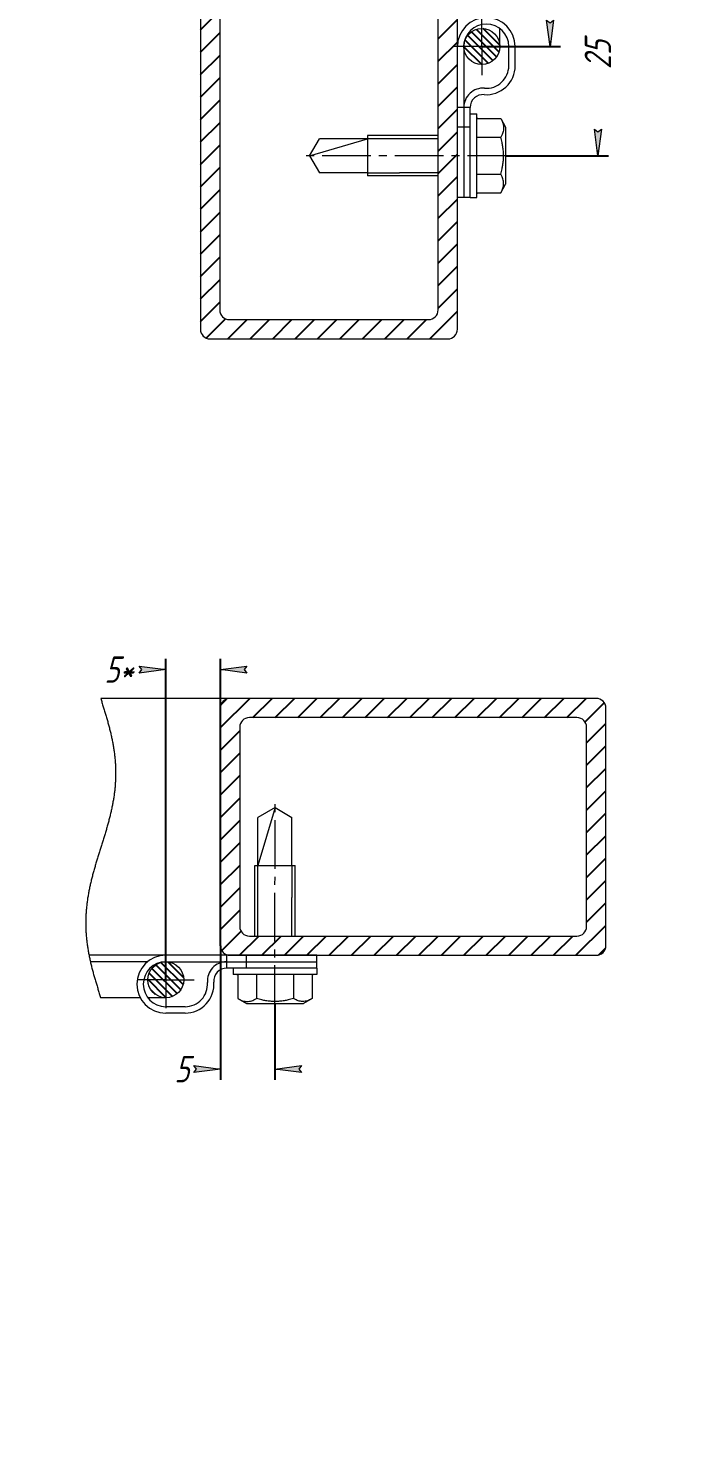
# Model space of a CAD drawing. Header units: millimetres. Extents: x 0 to 594, y 0 to 420.
# Drawn here: x 469.5 to 594, y 0 to 269 of the extents above; entities that cross this region are included whole.
import ezdxf

# ---------------------------------------------------------------- set-up
doc = ezdxf.new("R2010")
doc.units = ezdxf.units.MM
doc.linetypes.add('K5LT_AXLED', pattern=[13.729008674621582, 9.229008674621582, -1.5, 1.5, -1.5])
doc.linetypes.add('K5LT_THIN', pattern=[0])
for name, color, linetype, true_color in [('C', 4, 'Continuous', 0x00ffff), ('DIM', 6, 'Continuous', 0xff00ff), ('FOR', 7, 'Continuous', 0xffffff), ('OSI', 2, 'Continuous', 0xffff00), ('R', 1, 'Continuous', 0xff0000), ('WELDING', 7, 'Continuous', 0xffffff)]:
    doc.layers.add(name, color=color, linetype=linetype, true_color=true_color)
doc.layers.add('Системный слой', color=7, linetype='Continuous')
doc.styles.add('KDIMTEXTSTYLE', font='GOST_AU.SHX', dxfattribs={"width": 0.96, "oblique": 15, "height": 5})
doc.dimstyles.new('KDIMSTYLE (0.10)', dxfattribs={"dimtxt": 5, "dimasz": 1, "dimexe": 2, "dimexo": 0, "dimgap": 1, "dimtad": 1, "dimlfac": 10, "dimtxsty": 'KDIMTEXTSTYLE', "dimsah": 1, "dimcen": 0, "dimdle": 1, "dimadec": 0, "dimazin": 0, "dimtfac": 0.667, "dimtmove": 0, "dimatfit": 3, "dimfxl": 1, "dimtvp": 1, "dimtolj": 1, "dimtzin": 0, "dimarcsym": 0})
pattern_1 = [(-45, (0, 0), (0.7071067811865475, 0.7071067811865476), [])]
pattern_2 = [(45, (0, 0), (-2.121320343559642, 2.121320343559643), [])]

# ---------------------------------------------------------------- blocks, each defined once
blk = doc.blocks.new('U4')
at = {"layer": 'C', "color": 7, "linetype": 'K5LT_THIN', "lineweight": 18}
for p, q in [((483.1924798803447, 142.2664716048867), (483.2553065750373, 142.0664716048867)), ((483.2553065750373, 142.0664716048867), (483.3181023225044, 141.8664716048867)), ((483.3181023225044, 141.8664716048867), (483.3808361907642, 141.6664716048867)), ((483.3808361907642, 141.6664716048867), (483.4434772783155, 141.4664716048867)), ((483.4434772783155, 141.4664716048867), (483.5059947293593, 141.2664716048867)), ((483.5059947293593, 141.2664716048867), (483.5683577489975, 141.0664716048867)), ((483.5683577489975, 141.0664716048867), (483.6305356184018, 140.8664716048867)), ((483.6305356184018, 140.8664716048867), (483.6924977099455, 140.6664716048867)), ((483.6924977099455, 140.6664716048867), (483.7542135022899, 140.4664716048867)), ((483.7542135022899, 140.4664716048867), (483.8156525954186, 140.2664716048867)), ((483.8156525954186, 140.2664716048867), (483.8767847256117, 140.0664716048867)), ((483.8767847256117, 140.0664716048867), (483.9375797803538, 139.8664716048867)), ((483.9375797803538, 139.8664716048867), (483.9980078131661, 139.6664716048867)), ((483.9980078131661, 139.6664716048867), (484.0580390583577, 139.4664716048867)), ((484.0580390583577, 139.4664716048867), (484.117643945688, 139.2664716048867)), ((484.117643945688, 139.2664716048867), (484.1767931149317, 139.0664716048867)), ((484.1767931149317, 139.0664716048867), (484.2354574303419, 138.8664716048867)), ((484.2354574303419, 138.8664716048867), (484.293607995001, 138.6664716048867)), ((484.293607995001, 138.6664716048867), (484.3512161650556, 138.4664716048867)), ((484.3512161650556, 138.4664716048867), (484.4082535638252, 138.2664716048867)), ((484.4082535638252, 138.2664716048867), (484.4646920957803, 138.0664716048867)), ((484.4646920957803, 138.0664716048867), (484.5205039603819, 137.8664716048867)), ((484.5205039603819, 137.8664716048867), (484.575661665775, 137.6664716048867)), ((484.575661665775, 137.6664716048867), (484.6301380423315, 137.4664716048867)), ((484.6301380423315, 137.4664716048867), (484.6839062560319, 137.2664716048867)), ((484.6839062560319, 137.2664716048867), (484.7369398216851, 137.0664716048867)), ((484.7369398216851, 137.0664716048867), (484.7892126159729, 136.8664716048867)), ((484.7892126159729, 136.8664716048867), (484.8406988903188, 136.6664716048867)), ((484.8406988903188, 136.6664716048867), (484.8913732835709, 136.4664716048867)), ((484.8913732835709, 136.4664716048867), (484.9412108344943, 136.2664716048867)), ((484.9412108344943, 136.2664716048867), (484.9901869940666, 136.0664716048867)), ((484.9901869940666, 136.0664716048867), (485.0382776375703, 135.8664716048867)), ((485.0382776375703, 135.8664716048867), (485.0854590764761, 135.6664716048867)), ((485.0854590764761, 135.6664716048867), (485.1317080701116, 135.4664716048867)), ((485.1317080701116, 135.4664716048867), (485.1770018371088, 135.2664716048867)), ((485.1770018371088, 135.2664716048867), (485.2213180666263, 135.0664716048867)), ((485.2213180666263, 135.0664716048867), (485.2646349293389, 134.8664716048867)), ((485.2646349293389, 134.8664716048867), (485.3069310881901, 134.6664716048867)), ((485.3069310881901, 134.6664716048867), (485.3481857089029, 134.4664716048867)), ((485.3481857089029, 134.4664716048867), (485.3883784702415, 134.2664716048867)), ((485.3883784702415, 134.2664716048867), (485.4274895740224, 134.0664716048867)), ((485.4274895740224, 134.0664716048867), (485.4654997548653, 133.8664716048867)), ((485.4654997548653, 133.8664716048867), (485.5023902896837, 133.6664716048867)), ((485.5023902896837, 133.6664716048867), (485.5381430069073, 133.4664716048867)), ((485.5381430069073, 133.4664716048867), (485.5727402954326, 133.2664716048867)), ((485.5727402954326, 133.2664716048867), (485.6061651132986, 133.0664716048867)), ((485.6061651132986, 133.0664716048867), (485.6384009960804, 132.8664716048867)), ((485.6384009960804, 132.8664716048867), (485.6694320650003, 132.6664716048867)), ((485.6694320650003, 132.6664716048867), (485.6992430347483, 132.4664716048867)), ((485.6992430347483, 132.4664716048867), (485.7278192210121, 132.2664716048867)), ((485.7278192210121, 132.2664716048867), (485.7551465477101, 132.0664716048867)), ((485.7551465477101, 132.0664716048867), (485.781211553925, 131.8664716048867)), ((485.781211553925, 131.8664716048867), (485.8060014005342, 131.6664716048867)), ((485.8060014005342, 131.6664716048867), (485.8295038765344, 131.4664716048867)), ((485.8295038765344, 131.4664716048867), (485.8517074050564, 131.2664716048867)), ((485.8517074050564, 131.2664716048867), (485.8726010490677, 131.0664716048867)), ((485.8726010490677, 131.0664716048867), (485.8921745167594, 130.8664716048867)), ((485.8921745167594, 130.8664716048867), (485.9104181666169, 130.6664716048867)), ((485.9104181666169, 130.6664716048867), (485.9273230121677, 130.4664716048867)), ((485.9273230121677, 130.4664716048867), (485.9428807264089, 130.2664716048867)), ((485.9428807264089, 130.2664716048867), (485.9570836459088, 130.0664716048867)), ((485.9570836459088, 130.0664716048867), (485.9699247745812, 129.8664716048867)), ((485.9699247745812, 129.8664716048867), (485.9813977871324, 129.6664716048867)), ((485.9813977871324, 129.6664716048867), (485.9914970321764, 129.4664716048867)), ((485.9914970321764, 129.4664716048867), (486.0002175350185, 129.2664716048868)), ((486.0002175350185, 129.2664716048868), (486.0075550001062, 129.0664716048867)), ((485.9763760997327, 126.4664716048867), (485.9642832744499, 126.2664716048867)), ((485.9870976310952, 126.6664716048867), (485.9763760997327, 126.4664716048867)), ((485.9964425873164, 126.8664716048867), (485.9870976310952, 126.6664716048867)), ((486.0044063652502, 127.0664716048867), (485.9964425873164, 126.8664716048867)), ((486.010985042092, 127.2664716048867), (486.0044063652502, 127.0664716048867)), ((486.0075550001062, 129.0664716048867), (486.0135058131448, 128.8664716048867)), ((486.0161753773119, 127.4664716048867), (486.010985042092, 127.2664716048867)), ((486.0135058131448, 128.8664716048867), (486.018067042878, 128.6664716048867)), ((486.0199748142501, 127.6664716048867), (486.0161753773119, 127.4664716048867)), ((486.018067042878, 128.6664716048867), (486.0212364425313, 128.4664716048867)), ((486.0223814813768, 127.8664716048867), (486.0199748142501, 127.6664716048867)), ((486.0212364425313, 128.4664716048867), (486.0230124509192, 128.2664716048867)), ((486.0233941932141, 128.0664716048867), (486.0223814813768, 127.8664716048867)), ((486.0230124509192, 128.2664716048867), (486.0233941932141, 128.0664716048867)), ((485.7150423725203, 123.8664716048867), (485.6859056667697, 123.6664716048867)), ((485.7429365123359, 124.0664716048867), (485.7150423725203, 123.8664716048867)), ((485.7695743460975, 124.2664716048867), (485.7429365123359, 124.0664716048867)), ((485.7949427525191, 124.4664716048867), (485.7695743460975, 124.2664716048867)), ((485.8190292356098, 124.6664716048867), (485.7949427525191, 124.4664716048867)), ((485.8418219308296, 124.8664716048867), (485.8190292356098, 124.6664716048867)), ((485.8633096109336, 125.0664716048867), (485.8418219308296, 124.8664716048867)), ((485.8834816915028, 125.2664716048867), (485.8633096109336, 125.0664716048867)), ((485.9023282361566, 125.4664716048867), (485.8834816915028, 125.2664716048867)), ((485.9198399614485, 125.6664716048867), (485.9023282361566, 125.4664716048867)), ((485.9360082414382, 125.8664716048867), (485.9198399614485, 125.6664716048867)), ((485.9508251119408, 126.0664716048867), (485.9360082414382, 125.8664716048867)), ((485.9642832744499, 126.2664716048867), (485.9508251119408, 126.0664716048867)), ((485.2013874795257, 121.0664716048867), (485.1566261813762, 120.8664716048867)), ((485.2451592282953, 121.2664716048867), (485.2013874795257, 121.0664716048867)), ((485.2879198665608, 121.4664716048867), (485.2451592282953, 121.2664716048867)), ((485.3296483312512, 121.6664716048867), (485.2879198665608, 121.4664716048867)), ((485.3703240677244, 121.8664716048867), (485.3296483312512, 121.6664716048867)), ((485.4099270398925, 122.0664716048867), (485.3703240677244, 121.8664716048867)), ((485.4484377400904, 122.2664716048867), (485.4099270398925, 122.0664716048867)), ((485.485837198685, 122.4664716048867), (485.4484377400904, 122.2664716048867)), ((485.5221069934202, 122.6664716048867), (485.485837198685, 122.4664716048867)), ((485.5572292584902, 122.8664716048867), (485.5221069934202, 122.6664716048867)), ((485.5911866933402, 123.0664716048867), (485.5572292584902, 122.8664716048867)), ((485.6239625711888, 123.2664716048867), (485.5911866933402, 123.0664716048867)), ((485.6555407472668, 123.4664716048867), (485.6239625711888, 123.2664716048867)), ((485.6859056667697, 123.6664716048867), (485.6555407472668, 123.4664716048867)), ((484.5507855936851, 118.4664716048867), (484.4953284962257, 118.2664716048867)), ((484.6055736157841, 118.6664716048867), (484.5507855936851, 118.4664716048867)), ((484.6596655749928, 118.8664716048867), (484.6055736157841, 118.6664716048867)), ((484.7130348266492, 119.0664716048867), (484.6596655749928, 118.8664716048867)), ((484.7656550820825, 119.2664716048867), (484.7130348266492, 119.0664716048867)), ((484.8175004215636, 119.4664716048867), (484.7656550820825, 119.2664716048867)), ((484.868545307072, 119.6664716048867), (484.8175004215636, 119.4664716048867)), ((484.9187645948753, 119.8664716048867), (484.868545307072, 119.6664716048867)), ((484.968133547915, 120.0664716048867), (484.9187645948753, 119.8664716048867)), ((485.0166278479909, 120.2664716048867), (484.968133547915, 120.0664716048867)), ((485.0642236077404, 120.4664716048867), (485.0166278479909, 120.2664716048867)), ((485.1108973824045, 120.6664716048867), (485.0642236077404, 120.4664716048867)), ((485.1566261813762, 120.8664716048867), (485.1108973824045, 120.6664716048867)), ((483.7263195769074, 115.6664716048867), (483.6644885609066, 115.4664716048866)), ((483.7878876337054, 115.8664716048867), (483.7263195769074, 115.6664716048867)), ((483.849162404056, 116.0664716048867), (483.7878876337054, 115.8664716048867)), ((483.9101137051816, 116.2664716048867), (483.849162404056, 116.0664716048867)), ((483.9707115136396, 116.4664716048867), (483.9101137051816, 116.2664716048867)), ((484.030925980111, 116.6664716048867), (483.9707115136396, 116.4664716048867)), ((484.0907274441036, 116.8664716048867), (484.030925980111, 116.6664716048867)), ((484.1500864485624, 117.0664716048867), (484.0907274441036, 116.8664716048867)), ((484.2089737543798, 117.2664716048867), (484.1500864485624, 117.0664716048867)), ((484.2673603547973, 117.4664716048867), (484.2089737543798, 117.2664716048867)), ((484.3252174896947, 117.6664716048867), (484.2673603547973, 117.4664716048867)), ((484.3825166597562, 117.8664716048867), (484.3252174896947, 117.6664716048867)), ((484.439229640509, 118.0664716048867), (484.3825166597562, 117.8664716048867)), ((484.4953284962257, 118.2664716048867), (484.439229640509, 118.0664716048867)), ((482.9131761880402, 113.0664716048866), (482.8507248067576, 112.8664716048866)), ((482.9757651489684, 113.2664716048866), (482.9131761880402, 113.0664716048866)), ((483.0384608594196, 113.4664716048866), (482.9757651489684, 113.2664716048866)), ((483.1012324366885, 113.6664716048867), (483.0384608594196, 113.4664716048866)), ((483.1640489606993, 113.8664716048867), (483.1012324366885, 113.6664716048867)), ((483.2268794892362, 114.0664716048867), (483.1640489606993, 113.8664716048867)), ((483.2896930731851, 114.2664716048866), (483.2268794892362, 114.0664716048867)), ((483.3524587717784, 114.4664716048866), (483.2896930731851, 114.2664716048866)), ((483.4151456678361, 114.6664716048867), (483.3524587717784, 114.4664716048866)), ((483.4777228829945, 114.8664716048867), (483.4151456678361, 114.6664716048867)), ((483.5401595929168, 115.0664716048867), (483.4777228829945, 114.8664716048867)), ((483.6024250424766, 115.2664716048866), (483.5401595929168, 115.0664716048867)), ((483.6644885609066, 115.4664716048866), (483.6024250424766, 115.2664716048866)), ((482.1231238513789, 110.4664716048866), (482.065215187671, 110.2664716048866)), ((482.1815592593708, 110.6664716048866), (482.1231238513789, 110.4664716048866)), ((482.240492627485, 110.8664716048866), (482.1815592593708, 110.6664716048866)), ((482.2998949262737, 111.0664716048866), (482.240492627485, 110.8664716048866)), ((482.3597368953032, 111.2664716048866), (482.2998949262737, 111.0664716048866)), ((482.4199890575664, 111.4664716048866), (482.3597368953032, 111.2664716048866)), ((482.480621734003, 111.6664716048866), (482.4199890575664, 111.4664716048866)), ((482.5416050581186, 111.8664716048866), (482.480621734003, 111.6664716048866)), ((482.6029089906969, 112.0664716048866), (482.5416050581186, 111.8664716048866)), ((482.6645033345953, 112.2664716048866), (482.6029089906969, 112.0664716048866)), ((482.7263577496207, 112.4664716048866), (482.6645033345953, 112.2664716048866)), ((482.7884417674739, 112.6664716048866), (482.7263577496207, 112.4664716048866)), ((482.8507248067576, 112.8664716048866), (482.7884417674739, 112.6664716048866)), ((481.3729006411367, 107.6664716048866), (481.3252185047326, 107.4664716048866)), ((481.4214790673991, 107.8664716048866), (481.3729006411367, 107.6664716048866)), ((481.4709298547183, 108.0664716048866), (481.4214790673991, 107.8664716048866)), ((481.5212286445841, 108.2664716048866), (481.4709298547183, 108.0664716048866)), ((481.5723506607769, 108.4664716048866), (481.5212286445841, 108.2664716048866)), ((481.624270721571, 108.6664716048866), (481.5723506607769, 108.4664716048866)), ((481.6769632521397, 108.8664716048866), (481.624270721571, 108.6664716048866)), ((481.7304022971525, 109.0664716048866), (481.6769632521397, 108.8664716048866)), ((481.78456153356, 109.2664716048866), (481.7304022971525, 109.0664716048866)), ((481.8394142835604, 109.4664716048866), (481.78456153356, 109.2664716048866)), ((481.8949335277402, 109.6664716048866), (481.8394142835604, 109.4664716048866)), ((481.9510919183841, 109.8664716048866), (481.8949335277402, 109.6664716048866)), ((482.007861792945, 110.0664716048866), (481.9510919183841, 109.8664716048866)), ((482.065215187671, 110.2664716048866), (482.007861792945, 110.0664716048866)), ((480.8310173290007, 105.0664716048866), (480.7969485065781, 104.8664716048866)), ((480.8662493626153, 105.2664716048866), (480.8310173290007, 105.0664716048866)), ((480.9026272527976, 105.4664716048866), (480.8662493626153, 105.2664716048866)), ((480.9401330804957, 105.6664716048866), (480.9026272527976, 105.4664716048866)), ((480.978748371058, 105.8664716048866), (480.9401330804957, 105.6664716048866)), ((481.0184541033325, 106.0664716048866), (480.978748371058, 105.8664716048866)), ((481.0592307190365, 106.2664716048866), (481.0184541033325, 106.0664716048866)), ((481.1010581323906, 106.4664716048866), (481.0592307190365, 106.2664716048866)), ((481.1439157400126, 106.6664716048866), (481.1010581323906, 106.4664716048866)), ((481.1877824310665, 106.8664716048866), (481.1439157400126, 106.6664716048866)), ((481.232636597661, 107.0664716048866), (481.1877824310665, 106.8664716048866)), ((481.2784561454934, 107.2664716048866), (481.232636597661, 107.0664716048866)), ((481.3252185047326, 107.4664716048866), (481.2784561454934, 107.2664716048866)), ((480.4667258008035, 102.2664716048866), (480.4504295400534, 102.0664716048866)), ((480.4843647157701, 102.4664716048866), (480.4667258008035, 102.2664716048866)), ((480.503337596362, 102.6664716048866), (480.4843647157701, 102.4664716048866)), ((480.5236350969017, 102.8664716048866), (480.503337596362, 102.6664716048866)), ((480.5452472192296, 103.0664716048866), (480.5236350969017, 102.8664716048866)), ((480.5681633176282, 103.2664716048866), (480.5452472192296, 103.0664716048866)), ((480.5923721040669, 103.4664716048866), (480.5681633176282, 103.2664716048866)), ((480.6178616537615, 103.6664716048866), (480.5923721040669, 103.4664716048866)), ((480.6446194110482, 103.8664716048866), (480.6178616537615, 103.6664716048866)), ((480.6726321955687, 104.0664716048866), (480.6446194110482, 103.8664716048866)), ((480.7018862087623, 104.2664716048866), (480.6726321955687, 104.0664716048866)), ((480.7323670406627, 104.4664716048866), (480.7018862087623, 104.2664716048866)), ((480.7640596769964, 104.6664716048866), (480.7323670406627, 104.4664716048866)), ((480.7969485065781, 104.8664716048866), (480.7640596769964, 104.6664716048866)), ((480.3627470044415, 100.0664716048867), (480.3616018339245, 99.86647160488666)), ((480.3616018339245, 99.86647160488666), (480.3618510996754, 99.66647160488665)), ((480.3618510996754, 99.66647160488665), (480.3634946789105, 99.46647160488666)), ((480.3652860471372, 100.2664716048866), (480.3627470044415, 100.0664716048867)), ((480.3692177113281, 100.4664716048866), (480.3652860471372, 100.2664716048866)), ((480.3745400603515, 100.6664716048866), (480.3692177113281, 100.4664716048866)), ((480.3812504725204, 100.8664716048866), (480.3745400603515, 100.6664716048866)), ((480.3893456424145, 101.0664716048867), (480.3812504725204, 100.8664716048866)), ((480.398821582508, 101.2664716048866), (480.3893456424145, 101.0664716048867)), ((480.4096736251346, 101.4664716048866), (480.398821582508, 101.2664716048866)), ((480.4218964247862, 101.6664716048866), (480.4096736251346, 101.4664716048866)), ((480.4354839607457, 101.8664716048866), (480.4218964247862, 101.6664716048866)), ((480.4504295400534, 102.0664716048866), (480.4354839607457, 101.8664716048866)), ((480.3634946789105, 99.46647160488666), (480.3665317620345, 99.26647160488665)), ((480.3665317620345, 99.26647160488665), (480.370960853038, 99.06647160488666)), ((480.370960853038, 99.06647160488666), (480.3767797702361, 98.86647160488667)), ((480.3767797702361, 98.86647160488667), (480.3839856473414, 98.66647160488668)), ((480.3839856473414, 98.66647160488668), (480.3925749348772, 98.46647160488668)), ((480.3925749348772, 98.46647160488668), (480.402543401925, 98.26647160488666)), ((480.402543401925, 98.26647160488666), (480.4138861382089, 98.06647160488667)), ((480.4138861382089, 98.06647160488667), (480.4265975565144, 97.86647160488667)), ((480.4265975565144, 97.86647160488667), (480.4406713954406, 97.66647160488668)), ((480.4406713954406, 97.66647160488668), (480.4561007224841, 97.46647160488668)), ((480.4561007224841, 97.46647160488668), (480.4728779374542, 97.26647160488668)), ((480.4728779374542, 97.26647160488668), (480.4909947762162, 97.0664716048867)), ((480.4909947762162, 97.0664716048867), (480.5104423147628, 96.86647160488668)), ((480.5104423147628, 96.86647160488668), (480.5312109736091, 96.66647160488668)), ((480.5312109736091, 96.66647160488668), (480.5532905225118, 96.46647160488669)), ((480.5532905225118, 96.46647160488669), (480.5766700855085, 96.2664716048867)), ((480.5766700855085, 96.2664716048867), (480.6013381462743, 96.0664716048867)), ((480.6013381462743, 96.0664716048867), (480.6272825537953, 95.8664716048867)), ((480.6272825537953, 95.8664716048867), (480.6544905283537, 95.6664716048867)), ((480.6544905283537, 95.6664716048867), (480.6829486678228, 95.4664716048867)), ((480.6829486678228, 95.4664716048867), (480.7126429542685, 95.2664716048867)), ((480.7126429542685, 95.2664716048867), (480.7435587608543, 95.0664716048867)), ((480.7435587608543, 95.0664716048867), (480.7756808590464, 94.86647160488671)), ((480.7756808590464, 94.86647160488671), (480.8089934261151, 94.66647160488672)), ((480.8089934261151, 94.66647160488672), (480.8434800529282, 94.46647160488672)), ((480.8434800529282, 94.46647160488672), (480.8791237520344, 94.2664716048867)), ((480.8791237520344, 94.2664716048867), (480.9159069660306, 94.06647160488671)), ((480.9159069660306, 94.06647160488671), (480.9538115762106, 93.86647160488673)), ((480.9538115762106, 93.86647160488673), (480.99281891149, 93.66647160488672)), ((480.99281891149, 93.66647160488672), (481.032909757603, 93.46647160488672)), ((481.032909757603, 93.46647160488672), (481.0740643665672, 93.26647160488672)), ((481.0740643665672, 93.26647160488672), (481.1162624664111, 93.06647160488674)), ((481.1162624664111, 93.06647160488674), (481.1594832711594, 92.86647160488673)), ((481.1594832711594, 92.86647160488673), (481.203705491072, 92.66647160488672)), ((481.203705491072, 92.66647160488672), (481.2489073431312, 92.46647160488675)), ((481.2489073431312, 92.46647160488675), (481.2950665617709, 92.26647160488675)), ((481.2950665617709, 92.26647160488675), (481.3421604098446, 92.06647160488674)), ((481.3421604098446, 92.06647160488674), (481.3901656898256, 91.86647160488674)), ((481.3901656898256, 91.86647160488674), (481.4390587552327, 91.66647160488674)), ((481.4390587552327, 91.66647160488674), (481.4888155222793, 91.46647160488675)), ((481.4888155222793, 91.46647160488675), (481.5394114817356, 91.26647160488675)), ((481.5394114817356, 91.26647160488675), (481.5908217110016, 91.06647160488674)), ((481.5908217110016, 91.06647160488674), (481.6430208863838, 90.86647160488675)), ((481.6430208863838, 90.86647160488675), (481.6959832955687, 90.66647160488677)), ((481.6959832955687, 90.66647160488677), (481.749682850289, 90.46647160488675)), ((481.749682850289, 90.46647160488675), (481.8040930991729, 90.26647160488675)), ((481.8040930991729, 90.26647160488675), (481.8591872407748, 90.06647160488676)), ((481.8591872407748, 90.06647160488676), (481.9149381367765, 89.86647160488677)), ((481.9149381367765, 89.86647160488677), (481.9713183253552, 89.66647160488677)), ((481.9713183253552, 89.66647160488677), (482.0283000347105, 89.46647160488676)), ((482.0283000347105, 89.46647160488676), (482.0858551967446, 89.26647160488677)), ((482.0858551967446, 89.26647160488677), (482.1439554608879, 89.06647160488679)), ((482.1439554608879, 89.06647160488679), (482.2025722080637, 88.86647160488677)), ((482.2025722080637, 88.86647160488677), (482.2616765647859, 88.66647160488678)), ((482.2616765647859, 88.66647160488678), (482.3212394173811, 88.46647160488678)), ((482.3212394173811, 88.46647160488678), (482.3812314263299, 88.26647160488679)), ((482.3812314263299, 88.26647160488679), (482.4416230407184, 88.06647160488679)), ((482.4416230407184, 88.06647160488679), (482.5023845127948, 87.86647160488677)), ((482.5023845127948, 87.86647160488677), (482.5634859126226, 87.66647160488678)), ((482.5634859126226, 87.66647160488678), (482.6248971428233, 87.46647160488679)), ((482.6248971428233, 87.46647160488679), (482.6865879534021, 87.2664716048868)), ((482.6865879534021, 87.2664716048868), (482.7485279566478, 87.06647160488679)), ((482.7485279566478, 87.06647160488679), (482.8106866421023, 86.8664716048868)), ((482.8106866421023, 86.8664716048868), (482.8730333915883, 86.66647160488681)), ((482.8730333915883, 86.66647160488681), (482.935537494292, 86.46647160488679)), ((482.935537494292, 86.46647160488679), (482.9981681618903, 86.2664716048868)), ((482.9981681618903, 86.2664716048868), (483.060894543717, 86.06647160488681)), ((483.060894543717, 86.06647160488681), (483.1236857419584, 85.86647160488683)), ((483.1236857419584, 85.86647160488683), (483.1865108268739, 85.66647160488681)), ((483.1865108268739, 85.66647160488681), (483.1924798803447, 85.64747150349922))]:
    blk.add_line(p, q, dxfattribs=at)
blk = doc.blocks.new('U9')
at = {"layer": 'OSI', "color": 30, "linetype": 'K5LT_AXLED', "lineweight": 18, "true_color": 0xff8000}
for q in [(555.2778719305263, 270.9516636732849), (549.8758718798324, 265.5496636225912), (555.2778719305263, 260.1476635718974), (560.67987198122, 265.5496636225912)]:
    blk.add_line((555.2778719305263, 265.5496636225912), q, dxfattribs=at)
blk = doc.blocks.new('U10')
at = {"layer": 'OSI', "color": 30, "linetype": 'K5LT_AXLED', "lineweight": 18, "true_color": 0xff8000}
for q in [(495.5007039271075, 94.45147160488673), (490.0987038764136, 89.04947155419296), (500.9027039778011, 89.04947155419296), (495.5007039271075, 83.64747150349925)]:
    blk.add_line((495.5007039271075, 89.04947155419296), q, dxfattribs=at)
blk = doc.blocks.new('U19')
at = {"layer": 'FOR'}
h = blk.add_hatch(dxfattribs=at)
h.set_pattern_fill('Металл', angle=45, style=0, pattern_type=0)
h.set_pattern_definition(pattern_2)
h.paths.add_polyline_path([(503.8833718798317, 210.2534742580856), (548.838371879832, 210.2534742580855), (549.3709787146665, 210.3330353006095), (549.8570837607112, 210.564771970582), (550.2542452904054, 210.9284513889314), (550.5277872155702, 211.3923207834565), (550.6538266492485, 211.9158798165732), (550.6608718798311, 212.0759742580855), (550.660871879832, 281.3309742580856), (550.5813108373079, 281.8635810929201), (550.3495741673355, 282.3496861389647), (549.9858947489861, 282.7468476686589), (549.522025354461, 283.0203895938238), (548.9984663213443, 283.146429027502), (548.838371879832, 283.1534742580856), (503.8833718798317, 283.1534742580856), (503.3507650449971, 283.0739132155616), (502.8646599989526, 282.842176545589), (502.4674984692584, 282.4784971272396), (502.1939565440934, 282.0146277327145), (502.0679171104152, 281.4910686995978), (502.0608718798312, 281.3309742580856), (502.0608718798317, 212.0759742580855), (502.1404329223557, 211.5433674232509), (502.3721695923283, 211.0572623772063), (502.7358490106777, 210.6601008475121), (503.1997184052028, 210.3865589223471), (503.7232774383195, 210.260519488669)])
h.paths.add_polyline_path([(545.1933718798309, 213.8984742580855), (507.5283718798314, 213.8984742580855), (506.9957650449969, 213.9780353006095), (506.5096599989523, 214.2097719705821), (506.1124984692581, 214.5734513889315), (505.8389565440931, 215.0373207834566), (505.7129171104149, 215.5608798165733), (505.7058718798309, 215.7209742580855), (505.7058718798314, 277.6859742580855), (505.7854329223555, 278.2185810929201), (506.017169592328, 278.7046861389646), (506.3808490106774, 279.1018476686588), (506.8447184052025, 279.3753895938238), (507.3682774383192, 279.5014290275019), (507.5283718798314, 279.5084742580855), (545.1933718798309, 279.5084742580855), (545.7259787146654, 279.4289132155615), (546.2120837607099, 279.1971765455889), (546.609245290404, 278.8334971272395), (546.8827872155691, 278.3696277327144), (547.0088266492473, 277.8460686995977), (547.0158718798314, 277.6859742580855), (547.0158718798309, 215.7209742580855), (546.9363108373068, 215.188367423251), (546.7045741673342, 214.7022623772064), (546.3408947489847, 214.3051008475122), (545.8770253544599, 214.0315589223472), (545.3534663213431, 213.9055194886691)])
at = {"layer": 'R', "color": 7, "linetype": 'K5LT_THIN', "lineweight": 18}
for p, q in [((548.838371879832, 283.1534742580856), (503.8833718798317, 283.1534742580856)), ((502.0608718798312, 281.3309742580856), (502.0608718798312, 212.0759742580855)), ((550.6608718798311, 212.0759742580855), (550.6608718798311, 281.3309742580856)), ((505.7058718798309, 277.6859742580855), (505.7058718798309, 215.7209742580855)), ((545.1933718798309, 279.5084742580855), (507.5283718798314, 279.5084742580855)), ((547.0158718798314, 215.7209742580855), (547.0158718798314, 277.6859742580855)), ((507.5283718798314, 213.8984742580855), (545.1933718798309, 213.8984742580855)), ((503.8833718798317, 210.2534742580856), (548.838371879832, 210.2534742580856))]:
    blk.add_line(p, q, dxfattribs=at)
for centre, start, end in [((503.8833718798317, 281.3309742580856), 90, 180), ((548.838371879832, 281.3309742580856), 0, 90), ((507.5283718798314, 277.6859742580855), 90, 180), ((545.1933718798309, 277.6859742580855), 0, 90), ((507.5283718798314, 215.7209742580855), 180, 270), ((545.1933718798309, 215.7209742580855), 270, 0), ((503.8833718798317, 212.0759742580855), 180, 270), ((548.838371879832, 212.0759742580855), 270, 0)]:
    blk.add_arc(centre, 1.8225, start, end, dxfattribs=at)
blk = doc.blocks.new('U20')
at = {"layer": 'R', "color": 7, "linetype": 'K5LT_THIN', "lineweight": 18}
for p, q in [((550.6608718798311, 236.997163622591), (550.6608718798311, 265.5496636225911)), ((551.875871879832, 265.5496636225911), (551.875871879832, 254.0305636740255)), ((560.3808718798309, 261.904663622591), (560.3808718798309, 265.5496636225911)), ((561.5958718798317, 261.904663622591), (561.5958718798317, 265.5496636225911)), ((553.0908718798314, 254.007163622591), (550.6608718798311, 254.007163622591)), ((551.875871879832, 254.0305636740255), (551.875871879832, 236.997163622591)), ((553.0908718798314, 236.997163622591), (553.0908718798314, 254.0305636740255)), ((550.6608718798311, 250.3621636225911), (553.0908718798314, 250.3621636225911)), ((553.0908718798314, 236.997163622591), (550.6608718798311, 236.997163622591))]:
    blk.add_line(p, q, dxfattribs=at)
for centre, radius, start, end in [((556.1283718798313, 265.5496636225911), 5.467500000000001, 0, 180), ((556.1283718798313, 265.5496636225911), 4.2525, 0, 180), ((556.1283718798313, 261.904663622591), 5.467500000000001, 265.5882742142323, 0), ((556.1283718798313, 261.904663622591), 4.2525, 265.5882742142384, 0), ((555.5208718798317, 254.0305636740255), 3.645, 85.58827421421985, 180), ((555.5208718798317, 254.0305636740255), 2.43, 85.58827421422451, 180)]:
    blk.add_arc(centre, radius, start, end, dxfattribs=at)
blk = doc.blocks.new('U21')
at = {"layer": 'OSI', "color": 30, "linetype": 'K5LT_AXLED', "lineweight": 18, "true_color": 0xff8000}
blk.add_line((561.7733885788884, 244.895281581592), (520.7158719728316, 244.8827607069815), dxfattribs=at)
at = {"layer": 'R', "color": 7, "linetype": 'K5LT_THIN', "lineweight": 18}
for p, q in [((553.0908718798314, 252.792163622591), (554.305896179831, 252.792163622591)), ((554.3058840298302, 251.909469393245), (558.8449725977732, 251.909469393245)), ((558.8449725977746, 251.909469393245), (559.7733840298333, 250.3014136225911)), ((559.7733840298306, 250.3014136225911), (559.7733933139466, 239.4879297031486)), ((522.7158718798314, 244.8833706257035), (524.581315423847, 248.114413622591)), ((522.7158718798314, 244.8833706257035), (533.6508840298313, 248.114413622591)), ((533.6508840298313, 248.114413622591), (524.581315423847, 248.114413622591)), ((533.6508840298313, 248.7219136225909), (533.6508840298313, 241.0674136225911)), ((547.0158718798314, 248.7219136225909), (533.6508840298313, 248.7219136225909)), ((539.7258840298314, 248.114413622591), (533.6508840298313, 248.114413622591)), ((547.0158718798314, 248.114413622591), (539.7258840298314, 248.114413622591)), ((554.3058840298302, 248.4020665079181), (558.844972597795, 248.4020665079181)), ((522.7158718798314, 244.8833706257035), (524.5682753942621, 241.674913622591)), ((533.6508840298313, 241.674913622591), (524.5682753942621, 241.674913622591)), ((533.6508840298313, 241.674913622591), (539.7258840298314, 241.674913622591)), ((547.0158718798314, 241.0674136225911), (533.6508840298313, 241.0674136225911)), ((547.0158718798314, 241.674913622591), (539.7258840298314, 241.674913622591)), ((547.0158718798314, 241.674913622591), (539.7258840298314, 241.674913622591)), ((554.3058840298302, 241.3872607372641), (558.8449725977862, 241.3872607372641)), ((558.8449725977746, 237.8798578519371), (559.7733933139466, 239.4879297031486)), ((553.0908718798314, 236.997163622591), (554.305896179831, 236.997163622591)), ((554.3058840298302, 237.8798578519371), (558.8449725977732, 237.8798578519371))]:
    blk.add_line(p, q, dxfattribs=at)
at = {"layer": 'WELDING', "color": 7, "linetype": 'K5LT_THIN', "lineweight": 18}
for points, degree, knots in [([(553.0908718798314, 236.997163622591), (553.0908840298307, 241.0674136225911), (553.0908840298307, 248.7219136225909), (553.0908718798314, 252.792163622591)], 1, [0, 0, 3.350000000014926, 9.650000000014925, 13.00000000002985, 13.00000000002985]), ([(554.305896179831, 236.997163622591), (554.3058840298302, 237.8798578519371), (554.3058840298302, 251.909469393245), (554.305896179831, 252.792163622591)], 1, [0, 0, 0.726497308172567, 12.27350269196508, 13.00000000013765, 13.00000000013765]), ([(558.8449725977746, 251.909469393245), (558.9430385688033, 251.7396142110283), (559.0926031930362, 251.4488370483225), (559.2596123398912, 251.0129434041594), (559.3619688245822, 250.6004172064897), (559.3997790547223, 250.162867416434), (559.3642785878144, 249.724291499906), (559.2630591406141, 249.3090620348636), (559.0955252210047, 248.8685898345941), (558.9443714078507, 248.5742296895805), (558.844972597795, 248.4020665079181)], 3, [0, 0, 0, 0, 1.59364618632134, 2.733595183190338, 4.103959039309346, 5.477175907047427, 6.853959039309347, 8.233595183190337, 9.385312852988006, 11, 11, 11, 11]), ([(558.8449725977862, 241.3872607372641), (558.9431749504472, 241.7274434320825), (559.0929024658869, 242.3097310156402), (559.2599666153346, 243.1824551144517), (559.3622080814127, 244.0080608008801), (559.3997826227355, 244.8833706257035), (559.3640451367628, 245.7603127086717), (559.2627079895833, 246.5902185010222), (559.0952263866832, 247.4702260000426), (558.9442349425406, 248.0582127541657), (558.844972597795, 248.4020665079181)], 3, [0, 0, 0, 0, 1.595794141825116, 2.736944537535209, 4.108254950316899, 5.481835878309856, 6.858254950316899, 8.236944537535209, 9.387460808491783, 11, 11, 11, 11]), ([(558.8449725977746, 237.8798578519371), (558.9431750960828, 238.0499494548616), (559.0929028537375, 238.341093721749), (559.2599671754788, 238.7774567258896), (559.362208468287, 239.1902600419433), (559.3997826271097, 239.6279151207), (559.3640447606119, 240.0663859748989), (559.2627074436696, 240.4813383874096), (559.0952260122829, 240.9213411862249), (558.9442348045563, 241.2153341028045), (558.8449725977862, 241.3872607372641)], 3, [0, 0, 0, 0, 1.595808889248632, 2.736967533517641, 4.108284445163931, 5.481867872720196, 6.858284445163931, 8.23696753351764, 9.387475555915298, 11, 11, 11, 11])]:
    blk.add_open_spline(points, degree=degree, knots=knots, dxfattribs=at)
blk = doc.blocks.new('U22')
at = {"layer": 'FOR'}
h = blk.add_hatch(dxfattribs=at)
h.set_pattern_fill('Металл', angle=45, style=0, pattern_type=0)
h.set_pattern_definition(pattern_2)
h.paths.add_polyline_path([(505.8418937080224, 140.4439716048868), (505.841893708023, 95.48897160488687), (505.9214547505471, 94.9563647700523), (506.1531914205196, 94.47025972400769), (506.516870838869, 94.07309819431353), (506.980740233394, 93.79955626914857), (507.5042992665108, 93.67351683547044), (507.664393708023, 93.66647160488684), (576.9193937080233, 93.66647160488687), (577.4520005428578, 93.74603264741087), (577.9381055889025, 93.97776931738343), (578.3352671185967, 94.34144873573287), (578.6088090437615, 94.80531813025793), (578.7348484774398, 95.32887716337463), (578.7418937080224, 95.48897160488687), (578.7418937080233, 140.4439716048868), (578.6623326654992, 140.9765784397214), (578.4305959955268, 141.462683485766), (578.0669165771774, 141.8598450154601), (577.6030471826523, 142.1333869406251), (577.0794881495356, 142.2594263743032), (576.9193937080233, 142.2664716048868), (507.664393708023, 142.2664716048868), (507.1317868731884, 142.1869105623628), (506.6456818271438, 141.9551738923902), (506.2485202974497, 141.5914944740408), (505.9749783722847, 141.1276250795157), (505.8489389386065, 140.604066046399)])
h.paths.add_polyline_path([(509.4868937080236, 99.13397160488677), (509.4868937080227, 136.7989716048867), (509.5664547505468, 137.3315784397213), (509.7981914205193, 137.8176834857659), (510.1618708388687, 138.2148450154601), (510.6257402333937, 138.488386940625), (511.1492992665105, 138.6144263743032), (511.3093937080227, 138.6214716048868), (573.2743937080236, 138.6214716048867), (573.8070005428581, 138.5419105623627), (574.2931055889028, 138.3101738923902), (574.6902671185969, 137.9464944740407), (574.963809043762, 137.4826250795157), (575.08984847744, 136.959066046399), (575.0968937080227, 136.7989716048867), (575.0968937080236, 99.13397160488677), (575.0173326654995, 98.6013647700522), (574.785595995527, 98.11525972400759), (574.4219165771776, 97.71809819431343), (573.9580471826525, 97.44455626914845), (573.4344881495358, 97.31851683547033), (573.2743937080236, 97.31147160488672), (511.3093937080227, 97.31147160488676), (510.7767868731881, 97.39103264741077), (510.2906818271435, 97.62276931738332), (509.8935202974494, 97.98644873573276), (509.6199783722844, 98.45031813025781), (509.4939389386063, 98.97387716337452)])
at = {"layer": 'R', "color": 7, "linetype": 'K5LT_THIN', "lineweight": 18}
for p, q in [((505.8418937080224, 140.4439716048868), (505.8418937080224, 95.48897160488687)), ((576.9193937080233, 142.2664716048868), (507.664393708023, 142.2664716048868)), ((578.7418937080224, 95.48897160488687), (578.7418937080224, 140.4439716048868)), ((573.2743937080236, 138.6214716048868), (511.3093937080227, 138.6214716048868)), ((509.4868937080236, 136.7989716048867), (509.4868937080236, 99.13397160488677)), ((575.0968937080227, 99.13397160488677), (575.0968937080227, 136.7989716048867)), ((511.3093937080227, 97.31147160488672), (573.2743937080236, 97.31147160488672)), ((507.664393708023, 93.66647160488684), (576.9193937080233, 93.66647160488684))]:
    blk.add_line(p, q, dxfattribs=at)
for centre, start, end in [((507.664393708023, 140.4439716048868), 90, 180), ((576.9193937080233, 140.4439716048868), 0, 90), ((511.3093937080227, 136.7989716048867), 90, 180), ((573.2743937080236, 136.7989716048867), 0, 90), ((511.3093937080227, 99.13397160488677), 180, 270), ((573.2743937080236, 99.13397160488677), 270, 0), ((507.664393708023, 95.48897160488687), 180, 270), ((576.9193937080233, 95.48897160488687), 270, 0)]:
    blk.add_arc(centre, 1.8225, start, end, dxfattribs=at)
blk = doc.blocks.new('U23')
at = {"layer": 'R', "color": 7, "linetype": 'K5LT_THIN', "lineweight": 18}
for p, q in [((524.0532039271061, 93.66647160488684), (495.5007039271052, 93.66647160488684)), ((495.5007039271052, 92.45147160488688), (507.0198038756707, 92.45147160488688)), ((507.0198038756707, 92.45147160488688), (524.0532039271061, 92.45147160488688)), ((507.0432039271055, 91.23647160488672), (507.0432039271055, 93.66647160488684)), ((510.6882039271052, 93.66647160488684), (510.6882039271052, 91.23647160488672)), ((524.0532039271061, 91.23647160488672), (524.0532039271061, 93.66647160488684)), ((524.0532039271061, 91.23647160488672), (507.0198038756707, 91.23647160488672)), ((499.1457039271049, 83.94647160488675), (495.5007039271052, 83.94647160488675)), ((499.1457039271049, 82.73147160488679), (495.5007039271052, 82.73147160488679))]:
    blk.add_line(p, q, dxfattribs=at)
for centre, radius, start, end in [((495.5007039271052, 88.19897160488672), 5.467500000000001, 90, 270), ((495.5007039271052, 88.19897160488672), 4.2525, 90, 270), ((507.0198038756707, 88.8064716048868), 3.645, 90, 184.4117257857708), ((507.0198038756707, 88.8064716048868), 2.43, 90, 184.4117257857701), ((499.1457039271049, 88.19897160488672), 5.467500000000001, 270, 4.4117257857702), ((499.1457039271049, 88.19897160488672), 4.2525, 270, 4.411725785769949)]:
    blk.add_arc(centre, radius, start, end, dxfattribs=at)
blk = doc.blocks.new('U24')
at = {"layer": 'OSI', "color": 30, "linetype": 'K5LT_AXLED', "lineweight": 18, "true_color": 0xff8000}
blk.add_line((516.1550859681025, 82.55395490582998), (516.1676068427153, 123.6114715118869), dxfattribs=at)
at = {"layer": 'R', "color": 7, "linetype": 'K5LT_THIN', "lineweight": 18}
for p, q in [((516.1669969239931, 121.6114716048867), (512.9359539271061, 119.7460280608702)), ((516.1669969239931, 121.6114716048867), (512.9359539271061, 110.6764594548868)), ((516.1669969239931, 121.6114716048867), (519.3754539271065, 119.7590680904563)), ((512.9359539271061, 110.6764594548868), (512.9359539271061, 119.7460280608702)), ((519.3754539271065, 110.6764594548868), (519.3754539271065, 119.7590680904565)), ((512.3284539271064, 110.6764594548868), (519.9829539271061, 110.6764594548868)), ((512.3284539271064, 97.31147160488672), (512.3284539271064, 110.6764594548868)), ((512.9359539271061, 104.6014594548868), (512.9359539271061, 110.6764594548868)), ((519.3754539271065, 110.6764594548868), (519.3754539271065, 104.6014594548868)), ((519.9829539271061, 97.31147160488672), (519.9829539271061, 110.6764594548868)), ((512.9359539271061, 97.31147160488672), (512.9359539271061, 104.6014594548868)), ((519.3754539271065, 97.31147160488672), (519.3754539271065, 104.6014594548868)), ((519.3754539271065, 97.31147160488672), (519.3754539271065, 104.6014594548868)), ((508.2582039271049, 91.23647160488672), (508.2582039271049, 90.02144730488672)), ((509.1408981564518, 90.02145945488682), (509.1408981564518, 85.48237088694569)), ((512.6483010417787, 90.02145945488682), (512.6483010417787, 85.48237088692314)), ((519.6631068124325, 90.02145945488682), (519.6631068124325, 85.48237088693186)), ((523.1705096977594, 90.02145945488682), (523.1705096977594, 85.48237088694532)), ((524.0532039271061, 91.23647160488672), (524.0532039271061, 90.02144730488672)), ((509.1408981564518, 85.48237088694569), (510.748953927105, 84.55395945488672)), ((510.748953927105, 84.55395945488672), (521.5624378465484, 84.55395017077244)), ((523.1705096977594, 85.48237088694532), (521.562437846547, 84.55395017077244))]:
    blk.add_line(p, q, dxfattribs=at)
at = {"layer": 'WELDING', "color": 7, "linetype": 'K5LT_THIN', "lineweight": 18}
for points, degree, knots in [([(524.0532039271061, 91.23647160488672), (519.9829539271061, 91.2364594548868), (512.3284539271064, 91.2364594548868), (508.2582039271049, 91.23647160488672)], 1, [0, 0, 3.350000000014926, 9.650000000014925, 13.00000000002985, 13.00000000002985]), ([(524.0532039271061, 90.02144730488672), (523.1705096977594, 90.02145945488682), (509.1408981564518, 90.02145945488682), (508.2582039271049, 90.02144730488672)], 1, [0, 0, 0.726497308172567, 12.27350269196508, 13.00000000013765, 13.00000000013765]), ([(509.1408981564518, 85.48237088694569), (509.3107533386695, 85.38430491591389), (509.601530501375, 85.23474029168229), (510.0374241455376, 85.06773114482694), (510.4499503432079, 84.96537466013524), (510.887500133264, 84.92756442999489), (511.3260760497918, 84.96306489690433), (511.741305514833, 85.06428434410428), (512.1817777151043, 85.2318182637142), (512.476137860117, 85.38297207686719), (512.6483010417787, 85.48237088692314)], 3, [0, 0, 0, 0, 1.59364618632134, 2.733595183190338, 4.103959039309346, 5.477175907047427, 6.853959039309347, 8.233595183190337, 9.385312852988006, 11, 11, 11, 11]), ([(519.6631068124325, 85.48237088693186), (519.3229241176164, 85.3841685342719), (518.740636534058, 85.2344410188307), (517.8679124352468, 85.06737686938322), (517.0423067488174, 84.96513540330525), (516.1669969239931, 84.92756086198315), (515.2900548410257, 84.96329834795415), (514.4601490486739, 85.06463549513629), (513.5801415496554, 85.23211709803509), (512.99215479553, 85.38310854217744), (512.6483010417787, 85.48237088692314)], 3, [0, 0, 0, 0, 1.595794141825116, 2.736944537535209, 4.108254950316899, 5.481835878309856, 6.858254950316899, 8.236944537535209, 9.387460808491783, 11, 11, 11, 11]), ([(523.1705096977594, 85.48237088694532), (523.0004180948342, 85.38416838863468), (522.7092738279496, 85.23444063098123), (522.2729108238074, 85.06737630923926), (521.8601075077522, 84.96513501643149), (521.4224524289971, 84.92756085760776), (520.9839815747987, 84.9632987241037), (520.5690291622861, 85.06463604104793), (520.1290263634703, 85.23211747243477), (519.8350334468914, 85.38310868016197), (519.6631068124325, 85.48237088693186)], 3, [0, 0, 0, 0, 1.595808889248632, 2.736967533517641, 4.108284445163931, 5.481867872720196, 6.858284445163931, 8.23696753351764, 9.387475555915298, 11, 11, 11, 11])]:
    blk.add_open_spline(points, degree=degree, knots=knots, dxfattribs=at)
blk = doc.blocks.new('KDIMARROW_01')
at = {"layer": 'FOR'}
blk.add_hatch(color=0, dxfattribs=at).paths.add_polyline_path([(0, 0), (-5, 0.658262491226197), (-4.5, 5.51091059616309e-16), (-5, -0.6582624912261956)])
at = {"layer": 'R', "color": 0, "linetype": 'K5LT_THIN', "lineweight": 18}
for p, q in [((-4.5, 5.51091059616309e-16), (-5, 0.658262491226197)), ((-5, 0.658262491226197), (0, 0)), ((0, 0), (-5, -0.6582624912261956)), ((-5, -0.6582624912261956), (-4.5, 5.51091059616309e-16)), ((0, 0), (-1, 0))]:
    blk.add_line(p, q, dxfattribs=at)

msp = doc.modelspace()

# ---------------------------------------------------------------- hatches: boundary and pattern name
at = {"layer": 'FOR'}
h = msp.add_hatch(dxfattribs=at)
h.set_pattern_fill('Металл', angle=-45, style=0, pattern_type=0)
h.set_pattern_definition(pattern_1)
h.paths.add_polyline_path([(558.67987198122, 265.5496636225909), (558.6001071370072, 266.2820279975701), (558.3645530101755, 266.9800496744854), (557.9842554196264, 267.6109963843852), (557.4770476267422, 268.1452811988322), (556.866714081835, 268.5578499471301), (556.1818751020135, 268.8293560793406), (555.4546447811765, 268.9470678823446), (554.7191250666401, 268.9054655069425), (554.0098066195274, 268.7064998096557), (553.3599514472394, 268.3595008713846), (552.8000331510723, 267.8807404827469), (552.3563079303212, 267.2926691124351), (552.04958335264, 266.6228631393674), (551.8942426266058, 265.9027317159826), (551.8975701311886, 265.1660439016242), (552.0594098300091, 264.4473451330175), (552.3721725883399, 263.7803372881519), (552.8211920497308, 263.1962983070871), (553.3854123841684, 262.7226154782679), (554.0383756572567, 262.3815011688219), (554.7494625198021, 262.1889512219861), (555.4853280382549, 262.1539948654407), (556.2114653357396, 262.2782713045308), (556.8938237199875, 262.5559528551557), (557.5004054194494, 262.974018220845), (558.0027660519743, 263.5128630992657), (558.3773484647138, 264.1472194850437), (558.606587397614, 264.8473405601113)])
h = msp.add_hatch(dxfattribs=at)
h.set_pattern_fill('Металл', angle=-45, style=0, pattern_type=0)
h.set_pattern_definition(pattern_1)
h.paths.add_polyline_path([(495.5007039271061, 85.6474715034992), (494.7683395521269, 85.727236347712), (494.0703178752116, 85.9627904745435), (493.4393711653118, 86.34308806509284), (492.9050863508648, 86.8502958579769), (492.4925176025669, 87.46062940288408), (492.2210114703564, 88.14546838270566), (492.1032996673524, 88.87269870354255), (492.1449020427546, 89.60821841807909), (492.3438677400413, 90.31753686519166), (492.6908666783124, 90.96739203747987), (493.1696270669501, 91.52731033364681), (493.7576984372619, 91.97103555439786), (494.4275044103297, 92.27776013207922), (495.1476358337144, 92.43310085811339), (495.8843236480729, 92.42977335353066), (496.6030224166795, 92.26793365471006), (497.2700302615451, 91.95517089637913), (497.8540692426099, 91.50615143498821), (498.3277520714291, 90.94193110055066), (498.6688663808751, 90.28896782746237), (498.8614163277109, 89.57788096491706), (498.8963726842564, 88.84201544646409), (498.7720962451662, 88.1158781489796), (498.4944146945413, 87.43351976473161), (498.076349328852, 86.82693806526967), (497.5375044504314, 86.32457743274482), (496.9031480646534, 85.94999502000535), (496.2030269895858, 85.72075608710516)])

# ---------------------------------------------------------------- linework, layer by layer
at = {"layer": 'R', "color": 7, "linetype": 'K5LT_THIN', "lineweight": 18}
for p, q in [((558.67987198122, 265.5496636225909), (558.67987198122, 268.9516635465503)), ((507.6643937080237, 142.2664716048867), (483.1924798803434, 142.2664716048867)), ((495.5007039271061, 93.66647160488672), (480.9928189114905, 93.66647160488672)), ((492.0641649705406, 92.45147160488673), (481.2523363556987, 92.45147160488673)), ((490.6650650362641, 85.64747150349922), (483.1924798803447, 85.64747150349922)), ((495.5007039271061, 85.64747150349922), (492.0987040031468, 85.64747150349922))]:
    msp.add_line(p, q, dxfattribs=at)
for centre in [(555.2778719305261, 265.5496636225909), (495.5007039271061, 89.04947155419295)]:
    msp.add_circle(centre, 3.402000050693751, dxfattribs=at)

# ---------------------------------------------------------------- block references
at = {"layer": 'C'}
msp.add_blockref('U4', (0, 0), dxfattribs=at)
at = {"layer": 'OSI'}
for name in ['U9', 'U10']:
    msp.add_blockref(name, (0, 0), dxfattribs=at)
at = {"layer": 'Системный слой'}
for name in ['U19', 'U20', 'U21', 'U22', 'U24', 'U23']:
    msp.add_blockref(name, (0, 0), dxfattribs=at)

# ---------------------------------------------------------------- dimensions: what is measured, and where the dimension line sits
at = {"layer": 'DIM', "color": 7}
for base, p1, location, text in [((568.1800943061357, 283.1534742580852), (555.2778719305261, 265.5496636225909), (568.1800943061357, 295.0274369803473), '\\H5.0;\\W0.965;\\Q15;\\H5.0;\\W0.965;\\Q15;\\Q15;15\\H5.0;\\W0.965;\\Q15;\\Q15;*'), ((577.2305591100401, 283.1534742580852), (559.7733886718897, 244.8946716628698), (577.2305591100401, 264.0240729604774), '\\H5.0;\\W0.965;\\Q15;\\H5.0;\\W0.965;\\Q15;\\Q15;25')]:
    msp.add_linear_dim(base=base, p1=p1, p2=(548.838371879833, 283.1534742580852), angle=90, location=location, text=text, dimstyle='KDIMSTYLE (0.10)', override={"dimexo": 0, "dimblk1": 'KDIMARROW_01', "dimblk2": 'KDIMARROW_01', "dimse1": 0, "dimse2": 0, "dimclrt": 7, "dimtolj": 1}, dxfattribs=at).render()
for base, p1, p2, location, text in [((495.5007039271074, 147.7160219574034), (505.8418937080237, 95.48897160488673), (495.5007039271074, 89.04947155419302), (486.6141415796953, 147.7160219574034), '\\H5.0;\\W0.965;\\Q15;\\H5.0;\\W0.965;\\Q15;\\Q15;5*'), ((505.8418937080253, 72.14597425808523), (516.155695886826, 84.55395481282972), (505.8418937080253, 95.48897160488673), (498.5428314559807, 72.14597425808523), '\\H5.0;\\W0.965;\\Q15;\\H5.0;\\W0.965;\\Q15;\\Q15;5')]:
    msp.add_linear_dim(base=base, p1=p1, p2=p2, location=location, text=text, dimstyle='KDIMSTYLE (0.10)', override={"dimexo": 0, "dimblk1": 'KDIMARROW_01', "dimblk2": 'KDIMARROW_01', "dimse1": 0, "dimse2": 0, "dimclrt": 7, "dimtolj": 1}, dxfattribs=at).render()

doc.saveas('drawing.dxf')
